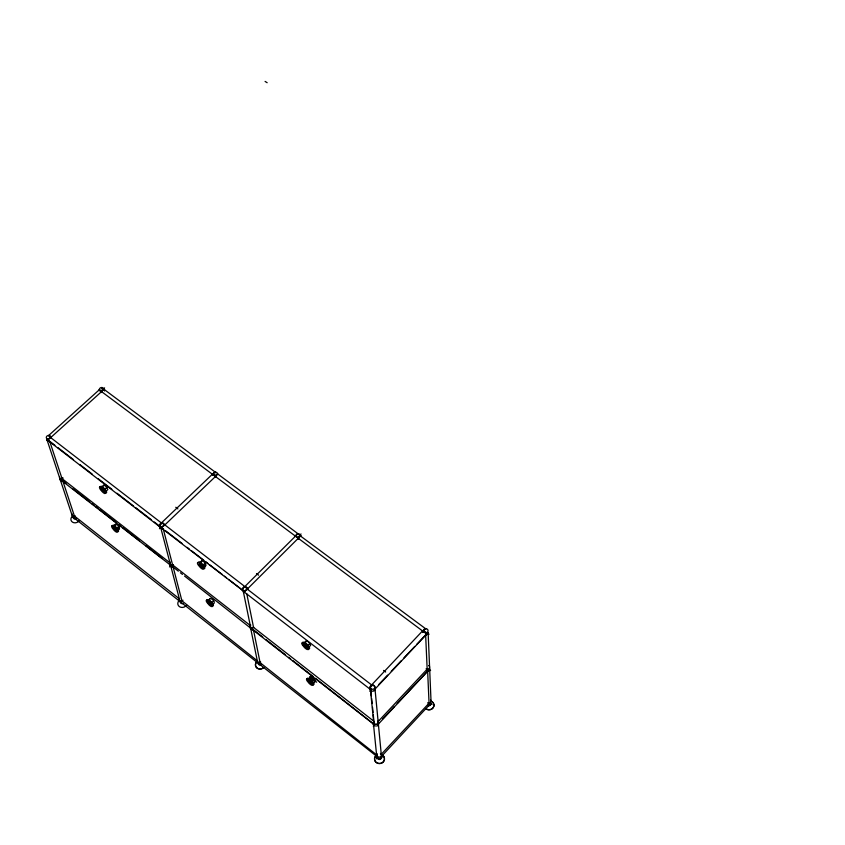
<?xml version="1.0" encoding="UTF-8"?>
<svg xmlns="http://www.w3.org/2000/svg" width="845" height="845" viewBox="0 0 845 845"><rect width="100%" height="100%" fill="white"/><g stroke="black" fill="none" stroke-linecap="round" stroke-linejoin="round"><path stroke-width="1.27" d="M169.739 564.661L170.331 563.192M104.495 391.013L104.611 390.559A2.334 1.162 -52.9 0 0 104.336 389.598L103.333 389.661A2.028 1.014 -52.9 0 0 102.192 390.696L101.569 392.112A2.334 1.162 -52.9 0 0 101.558 392.524M212.834 475.122L213.468 473.686A2.091 0.908 -53.2 0 1 214.609 472.556L215.581 472.387A2.408 1.046 -53.2 0 1 215.845 472.883M215.211 476.897L215.845 475.46A2.091 0.908 -53.2 0 1 216.985 474.33L217.957 474.151L298.359 533.998A2.461 0.951 -53.4 0 1 298.517 534.177M169.486 564.09L170.141 562.707M369.93 688.696L370.67 687.143A2.44 0.771 -52.9 0 1 371.927 685.707L372.972 685.221A2.26 0.687 43.8 0 1 373.437 685.559M169.644 564.143L170.331 562.749M376.764 756.486L377.145 755.578M257.186 661.139L257.028 661.572A2.355 0.856 -52.1 0 0 257.144 662.385L257.366 662.438M422.965 631.828L423.715 630.359A2.218 0.697 -53.6 0 1 424.475 629.451M297.746 538.307L298.612 536.733A2.313 0.898 -53.4 0 1 299.859 535.614L300.228 535.466A2.239 1.933 -8.7 0 0 299.531 534.748M179.446 599.654L179.161 600.563A2.482 1.014 -51.7 0 0 179.51 601.302M369.825 688.115L370.638 686.626A2.26 0.718 -52.9 0 1 371.821 685.411L372.465 685.126L371.599 685.337A2.26 0.718 -52.9 0 0 370.416 686.584L369.635 688.062A2.598 0.824 -52.9 0 0 369.709 688.907M376.659 755.948L377.43 754.574M295.739 536.385L296.278 535.403A2.144 0.834 -53.4 0 1 297.419 534.22L298.359 533.998M373.849 722.781L373.469 723.732A2.704 0.824 -52.7 0 0 373.68 724.429L373.944 724.397M159.99 524.893L159.599 525.854A2.45 1.077 -52.1 0 0 159.789 526.805L160.054 526.91M179.436 599.168L179.066 600.056A2.303 0.94 -51.7 0 0 179.225 600.901L179.467 600.975M242.526 589.271L243.117 588.268A2.186 0.856 -52.4 0 1 244.3 587.127L244.385 587.043M250.099 626.377L250.659 625.416M373.817 722.243L373.363 723.172A2.514 0.771 -52.7 0 0 373.395 724.007L373.881 723.954M179.541 598.682L178.908 600.013A2.303 0.94 -51.7 0 0 179.108 600.816L179.679 600.806M74.55 515.788L73.916 517.108A2.229 1.056 -51.1 0 0 74.149 517.985L179.225 600.901M373.934 721.693L373.173 723.119A2.514 0.771 -52.7 0 0 373.099 723.489M377.219 754.522L376.49 755.884A2.429 0.718 -52.6 0 0 376.437 756.486M172.644 564.555L171.947 565.939A2.377 1.003 -51.9 0 0 172.126 566.837L173.067 566.71M181.981 600.489L181.305 601.83A2.303 0.94 -51.7 0 0 181.474 602.675L257.144 662.385M260.133 662.11L259.436 663.462A2.355 0.856 -52.1 0 0 259.542 664.276L377.155 756.655M210.056 598.577C212.243 598.154 216.742 602.96 212.75 604.281M48.598 435.64L49.19 435.597A2.06 0.57 47.3 0 1 50.32 436.474L51.334 437.752M381.549 756.296L429.619 704.635A2.408 0.76 43.2 0 0 429.535 703.843L428.573 702.607M376.595 758.863L377.113 758.303M378.887 723.552L428.119 670.655A2.482 0.813 43.4 0 0 428.214 670.465M373.289 726.182L373.828 725.612M378.169 720.943L378.761 720.32M373.87 721.778A2.281 2.091 -5.1 0 0 376.078 724.566A2.281 2.091 -5.1 0 0 378.074 721.588L427.169 669.187L425.637 634.944L416.585 644.513M369.751 691.221L370.311 690.629M375.55 688.538L426.524 634.341A2.567 0.866 43.5 0 0 426.619 634.13M382.796 718.746L394.457 706.388M397.15 703.536L427.644 671.205L429.059 703.177L381.264 754.31L378.317 723.5M378.581 684.682L387.623 675.123M391.246 671.3L401.206 660.769M403.921 657.906L414.779 646.425M313.199 682.95C318.185 681.947 311.013 674.997 310.537 677.838M308.9 678.989L310.918 676.887M308.879 681.598L310.759 683.003L308.995 681.492M312.618 682.168L312.206 681.577L314.224 679.475M306.101 647.238L304.274 645.686L306.207 647.122M308.436 646.795L307.696 645.612L309.788 643.457C309.281 642.506 305.647 639.306 305.985 641.851M308.731 647.112L310.643 645.453L309.788 643.457M304.284 642.971L306.376 640.816M300.514 534.515L301.052 533.977M210.458 598.334L208.166 600.383M210.257 604.249L208.472 602.907L210.151 604.355M212.296 603.921L211.567 602.781L213.584 600.784M204.184 566.837C209.264 565.823 201.575 558.471 201.606 561.798M201.828 560.668L199.726 562.717L200.645 563.076M201.617 566.763L199.758 565.389L201.501 566.868M203.708 566.393L202.948 565.21L205.05 563.161M169.507 566.921L170.046 566.404M102.087 392.429A2.334 0.729 47.5 0 0 101.907 392.048L100.946 390.76A2.039 0.634 47.5 0 0 99.794 389.883L99.15 389.915A2.334 0.729 47.5 0 0 99.372 390.844M159.462 528.716L160.022 528.188M113.705 526.044C115.269 521.133 122.567 528.4 118.004 529.973M113.769 528.579L115.49 529.857L113.885 528.474M118.691 526.456L116.663 528.357L115.607 527.217M101.706 489.741L103.47 491.051M103.449 485.875C103.639 483.995 106.238 486.815 106.766 487.512L104.674 489.466L103.576 488.273M106.09 491.209L107.811 489.582L106.766 487.512M101.632 487.111L103.724 485.167M48.809 435.355L99.277 389.788M104.072 388.341L104.6 387.866M424.855 629.113L425.722 628.807A2.546 0.803 -53.6 0 1 425.848 628.965M244.828 586.831L245.61 586.905A2.176 0.644 45.2 0 1 246.877 587.888L247.891 589.208M260.408 664.086L259.542 664.276M295.507 536.311L296.341 536.395A2.144 0.708 45.2 0 1 297.62 537.378L298.581 538.688A2.461 0.813 45.2 0 1 298.718 539.057M163.138 528.547L162.166 528.643L243.054 590.697M102.477 389.07L103.217 388.869M429.619 704.635L428.785 704.529M100.999 488.79L103.766 490.744A2.408 0.676 46.7 0 1 104.125 491.948L101.358 489.994M62.783 480.625L61.791 480.678A2.303 1.12 -51.4 0 1 61.548 479.749L62.181 478.376A2.007 0.972 -51.4 0 1 62.541 477.964M373.754 723.827L373.247 723.901A2.514 0.771 -52.7 0 1 373.12 723.753M115.723 524.143L115.649 525.252M299.521 535.308L425.722 628.807M202.261 567.671L200.138 566.372M250.595 627.698L250.057 627.698A2.429 0.919 -52.2 0 1 249.919 627.508M106.069 492.836L106.628 492.477A4.785 1.341 46.7 0 0 105.91 490.512L103.787 487.945A4.172 1.172 46.7 0 0 101.495 486.276L100.397 486.498A4.785 1.341 46.7 0 0 100.439 486.995M170.289 564.956L169.697 564.956M377.229 757.088L376.965 757.131A2.619 0.771 -52.6 0 1 376.733 756.814A2.683 2.482 -4.9 0 0 379.891 759.053A2.683 2.482 -4.9 0 0 381.887 755.768M247.543 588.87L246.856 589.102A2.186 0.856 -52.5 0 0 245.663 590.243L244.913 591.701A2.514 0.982 -52.5 0 0 245.039 592.63L369.856 689.002M160.275 526.752L159.673 526.731A2.45 1.077 -52.1 0 1 159.441 525.812L160.106 524.365A2.134 0.94 -52.1 0 1 161.3 523.245L162.61 523.213A2.123 0.613 46.1 0 1 162.979 523.425M170.384 565.073L61.791 480.678M117.994 531.547L118.543 531.241A4.637 1.267 46.4 0 0 117.867 529.392L115.818 526.91A4.035 1.099 46.4 0 0 113.589 525.273L112.501 525.421A4.637 1.267 46.4 0 0 112.533 525.886M303.925 644.587L303.577 644.724A2.556 0.76 44.5 0 0 303.746 645.844L306.841 648.03M306.492 648.168L306.735 648.147A2.556 0.76 44.5 0 0 306.555 647.027L303.809 644.703M310.537 681.968L311.213 682.834A2.472 0.708 44.3 0 1 311.372 683.88L309.154 682.475M311.266 683.985L308.488 681.609A2.472 0.708 44.3 0 1 308.214 680.679L311.097 682.94A2.472 0.708 44.3 0 1 311.266 683.985M49.274 441.101L48.651 440.995A2.366 1.194 -51.6 0 1 48.387 440.013L49.042 438.587A2.06 1.035 -51.6 0 1 50.235 437.562L50.975 437.414M212.718 605.897L213.384 605.654A4.764 1.331 45.4 0 0 212.824 603.858L210.754 601.355A4.151 1.162 45.4 0 0 208.398 599.601L207.131 599.644A4.764 1.341 45.4 0 0 207.109 600.077M170.426 565.463L170.109 565.453A2.556 1.088 -51.9 0 1 169.76 565.03A2.377 1.003 -51.9 0 1 169.655 564.84M313.157 684.587L313.96 684.429A4.912 1.405 44.3 0 0 313.527 682.707L311.446 680.162A4.278 1.225 44.3 0 0 308.932 678.303L307.464 678.208A4.912 1.405 44.3 0 0 307.538 679.211M162.694 523.224L161.543 523.551A2.303 1.014 -52.1 0 0 160.307 524.861L159.705 526.393A2.641 1.162 -52.1 0 0 160.096 527.238M372.328 685.126L373.004 685.306M427.243 671.12L427.76 671.088A2.482 0.813 43.4 0 0 427.718 670.275L426.757 668.997M428.764 705.068L429.271 705.057A2.408 0.76 43.2 0 0 429.228 704.286L428.299 703.072A2.091 0.665 43.2 0 0 427.876 702.681M101.168 488.727L103.65 490.85A2.408 0.676 46.7 0 1 104.019 492.054M103.956 492.012L101.474 489.889A2.408 0.676 46.7 0 1 101.104 488.685M425.933 634.5L426.588 634.553A2.757 0.94 43.5 0 0 426.799 634.109M119.356 528.706L118.543 528.378M113.621 527.576L113.093 527.671A2.334 0.634 46.4 0 0 113.431 528.801L115.004 530.28M113.251 527.618L115.364 529.266M205.578 565.474L204.659 565.104M427.538 670.782L428.183 670.856A2.672 0.877 43.4 0 0 428.299 670.096L427.369 668.744M74.339 518.027L73.663 517.658L74.318 517.932A1.479 1.236 -17.9 0 0 74.698 517.953M253.5 626.905A2.112 0.792 -52.3 0 0 253.141 627.349L252.412 628.754A2.429 0.908 -52.3 0 0 252.528 629.62L253.067 629.631A2.377 2.091 -12.7 0 1 250.923 629.018M203.539 568.305L204.839 568.22A4.922 1.426 45.7 0 0 204.247 566.308L202.103 563.699A4.288 1.246 45.7 0 0 199.673 561.925L198.374 562.02A4.922 1.426 45.7 0 0 198.364 562.495M74.149 517.985L74.73 518.048A2.197 1.827 -18.3 0 1 72.374 516.654M308.002 648.569L309.513 648.611A5.081 1.51 44.5 0 0 309.069 646.763L306.904 644.112A4.426 1.32 44.5 0 0 304.316 642.221L302.806 642.189A5.081 1.51 44.5 0 0 302.89 643.267M164.859 525.051L163.877 525.146A2.134 0.929 -52.1 0 0 162.694 526.245L161.976 527.692A2.45 1.077 -52.1 0 0 161.997 528.431M213.542 474.193L213.922 474.362A2.26 0.729 46.2 0 1 215.243 475.429L215.982 476.379M424.285 631.141L423.176 630.877A2.757 0.94 43.5 0 0 423.007 631.046M428.626 704.519L429.672 704.825A2.588 0.813 43.2 0 0 429.788 704.117L428.89 702.829M115.269 530.639L116.018 530.829A2.334 0.634 46.4 0 0 115.67 529.688L115.469 529.171M304.739 643.108L307.696 645.612M304.137 644.798L306.249 646.583M306.281 647.957L303.862 645.728A2.556 0.76 44.5 0 1 303.682 644.608M265.087 81.426L267.157 82.715M300.535 535.466L300.757 535.593A2.651 1.025 -53.4 0 1 300.873 536.237M104.146 389.26L103.143 389.154A2.186 1.099 -52.9 0 0 101.886 390.158L101.104 391.679A2.514 1.257 -52.9 0 0 101.041 392.143M102.467 487.417L103.005 487.787M113.832 527.85L115.004 528.843M209.338 600.711L211.567 602.781M309.883 679.433L312.206 681.577M309.682 681.176L308.319 680.563A2.472 0.708 44.3 0 0 308.488 681.609L308.678 682.147M215.581 472.387L103.502 388.964A2.334 1.162 -52.9 0 1 103.713 389.165A2.134 1.711 -14.7 0 0 103.417 388.806M428.457 633.75L429.102 634.225M429.989 670.106L430.612 670.571M175.76 507.264L177.862 508.87M431.425 704.107L432.027 704.572M256.5 573.575L258.591 575.17M383.556 670.434L385.647 672.029M54.883 445.273L49.707 441.27L62.044 478.619L169.94 562.802L161.173 529.308M57.988 447.67L73.526 459.659M79.747 464.465L92.168 474.056M98.39 478.851L111.846 489.244M117.032 493.248L133.605 506.039M135.675 507.634L151.213 519.622M154.318 522.03L160.529 526.826M165.324 530.533L181.928 543.356M187.115 547.359L189.185 548.954M191.266 550.56L203.708 560.172M205.789 561.777L207.859 563.372M209.94 564.978L222.383 574.589M224.464 576.195L226.534 577.79M228.615 579.395L242.103 589.81M48.651 440.995L159.789 526.805M65.921 483.351L62.815 480.921L74.413 516.02L179.351 598.778L170.848 566.266M73.166 489.012L89.739 501.941M91.809 503.567L93.879 505.183M95.95 506.799L98.02 508.415M100.101 510.031L116.663 522.971M118.744 524.587L120.814 526.203M122.884 527.819L139.457 540.758M145.667 545.606L162.24 558.545M252.528 629.62L373.395 724.007M309.735 676.803L316.653 682.211M262.763 637.056L253.458 629.757L260.091 662.67L376.585 754.838L373.448 723.764L315.523 678.387M265.869 639.485L285.525 654.886M288.62 657.315L290.691 658.942M292.761 660.558L313.453 676.76M178.327 571.157L173.162 567.09L181.928 600.806L257.281 660.748L250.88 629.367M180.397 572.783L182.457 574.41M184.527 576.036L250.627 628.11M310.03 677.035L315.375 681.535M114.498 530.037L116.124 530.723A2.334 0.634 46.4 0 0 115.786 529.593M114.212 529.54L113.536 528.695A2.334 0.634 46.4 0 1 113.198 527.565M202.42 564.576L202.948 565.21M425.753 632.324L426.704 633.739M378.148 721.884L378.761 722.728M375.138 687.228L374.356 686.32A2.26 0.687 43.8 0 0 373.902 685.908M50.911 437.974L49.749 436.601A2.229 0.623 47.3 0 0 48.566 435.777M201.987 566.499L199.166 564.323A2.472 0.718 45.7 0 0 199.441 565.485L202.145 567.777A2.472 0.718 45.7 0 0 201.87 566.615L199.061 564.428A2.472 0.718 45.7 0 0 199.335 565.601L199.652 566.044M247.49 589.483L246.307 588.057A2.345 0.697 45.2 0 0 244.965 587.117M164.859 525.41L163.814 524.111A2.123 0.613 46.1 0 0 163.391 523.731M215.961 476.538L214.936 475.239A2.091 0.676 46.2 0 0 213.732 474.372M215.633 476.971L214.63 475.672A2.091 0.676 46.2 0 0 213.426 474.774L212.708 474.805A2.408 0.782 46.2 0 0 212.676 475.038M117.096 528.949L117.666 530.322M105.118 490.079L105.72 491.526M378.053 721.366L378.222 721.884A2.281 2.091 -5.1 0 1 375.761 724.345A2.281 2.091 -5.1 0 1 373.849 721.556M47.193 440.403L59.625 477.826M60.037 479.073L72.057 515.239M163.243 528.938L172.591 564.872L250.247 625.448L243.402 591.901M246.803 593.855L253.542 627.381L373.934 721.303L373.3 714.965M370.765 689.604L371.399 695.942M371.652 698.477L372.159 703.558M372.539 707.36L373.046 712.43M373.733 722.633L370.353 688.939A2.355 2.134 -5.2 0 0 370.532 689.467L370.163 689.446A2.799 0.887 -52.9 0 1 369.899 689.066M374.958 688.517L378.127 721.545M429.598 667.339L428.13 632.641A2.324 2.07 -1.2 0 1 425.616 634.542M429.693 669.673L431.045 701.445M101.506 388.235A2.134 1.711 -14.7 0 1 102.583 388.299M75.089 515.799A2.039 1.701 -18.3 0 1 72.131 513.918M63.153 478.048A2.102 1.732 -17.8 0 1 59.541 476.929M47.859 440.065A2.165 1.764 -17.3 0 1 47.394 439.865M63.016 480.583A2.26 1.859 -17.8 0 1 60.808 480.52M60.396 480.203A2.26 1.859 -17.8 0 1 59.974 479.337M162.641 523.446A2.45 1.077 -52.1 0 0 162.472 523.224L161.965 523.256A2.44 0.708 46.1 0 0 161.955 523.488M49.327 441.09A2.334 1.901 -17.4 0 1 47.214 440.53M46.929 440.118A2.334 1.901 -17.4 0 1 46.792 439.146M160.307 524.407A2.134 0.94 -52.1 0 1 161.501 523.319L162.219 523.129A2.45 1.077 -52.1 0 1 162.557 523.615M380.482 753.402A2.208 2.039 -4.9 0 1 380.989 756.233A2.208 2.039 -4.9 0 1 377.916 756.75A2.208 2.039 -4.9 0 1 377.409 753.909M380.472 753.898A2.123 0.602 43.5 0 1 380.905 754.279L381.887 755.514A2.44 0.687 43.5 0 1 382.014 756.286M430.538 700.009A2.176 1.975 -0.5 0 1 428.14 703.146M428.637 665.511A2.25 2.017 -0.9 0 1 429.207 668.321A2.25 2.017 -0.9 0 1 426.081 668.839M422.743 631.976A2.567 0.866 43.5 0 1 422.827 631.479L423.757 631.574A2.229 0.76 43.5 0 1 425.109 632.578L426.112 633.908A2.567 0.866 43.5 0 1 426.155 634.785L425.616 634.838A2.503 2.229 -1.2 0 0 428.32 632.609M426.429 633.433A2.567 0.866 43.5 0 1 426.588 633.824M428.035 669.81A2.482 0.813 43.4 0 1 428.183 670.169M375.243 688.981A2.535 2.303 -5.2 0 1 372.56 691.199A2.535 2.303 -5.2 0 1 370.173 688.802M431.182 703.494A2.345 2.134 -0.4 0 1 428.848 704.994M381.676 756.117A2.377 2.197 -4.9 0 1 381.602 757.247M381.338 757.775A2.377 2.197 -4.9 0 1 376.986 756.497M374.588 689.773A2.355 2.134 -5.2 0 1 374.166 690.185M371.304 690.312A2.355 2.134 -5.2 0 1 370.849 689.942M429.577 667.846A2.419 2.176 -0.9 0 1 427.338 671.036M422.922 632.482A2.546 0.803 -53.6 0 1 422.891 632.197M378.592 723.975A2.45 2.25 -5.1 0 1 378.19 725.084M377.778 725.538A2.45 2.25 -5.1 0 1 376.638 726.077M375.37 726.035A2.45 2.25 -5.1 0 1 374.314 725.411M373.955 724.925A2.45 2.25 -5.1 0 1 373.691 723.795M424.053 631.13A2.229 0.76 43.5 0 1 425.648 632.345M242.494 590.666A2.503 0.982 -52.4 0 1 242.304 590.137M217.957 474.151A2.408 1.046 -53.2 0 1 218.137 474.341M172.802 564.893A2.165 1.848 -15.5 0 1 170.363 562.147M161.068 527.977A2.229 1.891 -15 0 1 160.666 527.65M163.497 528.59A2.408 2.039 -15 0 1 160.37 527.734M173.415 566.763A2.324 1.996 -15.5 0 1 170.373 565.928M170.215 565.432A2.324 1.996 -15.5 0 1 170.204 564.914M182.995 600.203A2.091 1.817 -15.9 0 1 179.478 598.556M173.352 564.872A2.165 1.848 -15.5 0 1 170.13 562.823M260.704 664.096A2.303 2.049 -13.1 0 1 257.482 662.723M260.714 662.11A2.134 1.901 -13.1 0 1 257.313 660.505M253.732 627.36A2.208 1.944 -12.7 0 1 250.659 624.761M180.999 602.728A2.26 1.954 -15.9 0 1 180.069 602.189M297.884 534.452A2.239 1.933 -8.7 0 1 298.465 534.42M301.147 536.184A2.461 0.951 -53.4 0 0 301 535.994L300.091 536.163A2.144 0.824 -53.4 0 0 298.95 537.314L298.232 538.761A2.461 0.951 -53.4 0 0 298.179 539.163M244.427 592.63A2.45 2.144 -12.4 0 1 243.392 592.039M242.864 591.046A2.45 2.144 -12.4 0 1 242.842 590.486M250.595 628.574A2.377 2.091 -12.7 0 1 250.384 627.508M79.335 520.531A4.605 3.866 -18 0 1 72.617 522.221A4.605 3.866 -18 0 1 72.248 516.369M76.325 518.312A1.479 1.236 -17.9 0 1 73.663 517.573M382.753 755.324A4.985 4.626 -4.1 0 1 383.271 761.841A4.985 4.626 -4.1 0 1 376.247 762.391A4.985 4.626 -4.1 0 1 375.74 755.874M382.764 755.43A4.985 4.626 -4.1 0 1 383.281 761.947A4.985 4.626 -4.1 0 1 376.257 762.496A4.985 4.626 -4.1 0 1 375.75 755.969M380.937 757.5A1.595 1.479 -4.1 0 1 379.342 759.486A1.595 1.479 -4.1 0 1 377.99 757.363M379.87 758.44A1.595 1.479 -4.1 0 1 378.655 758.387M378.021 757.891A1.595 1.479 -4.1 0 1 377.842 757.543M430.527 704.202A1.574 1.436 0.4 0 1 427.94 705.427M425.827 708.754A4.912 4.489 0.4 0 0 433.136 707.751A4.912 4.489 0.4 0 0 431.066 701.16A4.912 4.489 0.4 0 1 433.136 707.751A4.912 4.489 0.4 0 1 425.817 708.649M430.137 704.255A1.574 1.436 0.4 0 1 428.647 704.751M261.189 664.603A1.553 1.384 -12.6 0 1 258.517 663.832M263.777 667.529A4.827 4.32 -12.6 0 1 256.553 667.666A4.827 4.32 -12.6 0 1 257.683 661.17M263.756 667.423A4.827 4.32 -12.6 0 1 256.531 667.561A4.827 4.32 -12.6 0 1 257.662 661.054M259.922 664.086A1.553 1.384 -12.6 0 1 258.813 663.758M186.576 605.031A4.732 4.13 -15.6 0 1 179.679 606.805A4.732 4.13 -15.6 0 1 179.087 600.594M183.006 603.425A1.521 1.32 -15.5 0 1 180.767 602.105M181.231 602.496A1.521 1.32 -15.5 0 1 180.672 602.052M99.678 487.026L99.499 487.322A4.785 1.341 46.7 0 0 100.228 489.287L102.351 491.853A4.172 1.172 46.7 0 0 104.632 493.512L105.731 493.311A4.785 1.341 46.7 0 0 105.023 491.346L102.889 488.78A4.172 1.172 46.7 0 0 100.608 487.111L99.678 487.026M111.815 525.97L111.635 526.234A4.637 1.257 46.4 0 0 112.322 528.083L114.371 530.554A4.035 1.099 46.4 0 0 116.589 532.192L117.687 532.054A4.637 1.257 46.4 0 0 117.001 530.206L114.952 527.734A4.045 1.099 46.4 0 0 112.723 526.086L111.815 525.97M197.719 562.633L197.487 562.897A4.922 1.426 45.7 0 0 198.079 564.809L200.223 567.407A4.288 1.236 45.7 0 0 202.652 569.181L203.951 569.097A4.922 1.426 45.7 0 0 203.349 567.185L201.205 564.576A4.288 1.246 45.7 0 0 198.776 562.802L197.719 562.633M422.532 630.93L371.62 684.936L247.268 589.113L298.274 538.286L422.532 630.93M206.497 600.267L206.264 600.499A4.764 1.331 45.4 0 0 206.835 602.295L208.895 604.788A4.151 1.162 45.4 0 0 211.25 606.541L212.517 606.509A4.764 1.331 45.4 0 0 211.958 604.714L209.887 602.21A4.151 1.162 45.4 0 0 207.521 600.457L206.497 600.267M295.465 536.163L244.849 586.546L164.859 524.914L215.454 476.517L295.465 536.163M212.38 474.246L161.395 522.939L50.679 437.604L101.548 391.615L212.38 474.246M302.214 642.887L301.908 643.108A5.081 1.51 44.5 0 0 302.373 644.957L304.527 647.597A4.426 1.31 44.5 0 0 307.105 649.488L308.626 649.53A5.081 1.51 44.5 0 0 308.171 647.692L306.006 645.041A4.426 1.31 44.5 0 0 303.418 643.14L302.214 642.887M306.904 678.915L306.598 679.105A4.912 1.405 44.3 0 0 307.041 680.838L309.122 683.373A4.278 1.225 44.3 0 0 311.625 685.232L313.094 685.337A4.912 1.405 44.3 0 0 312.661 683.605L310.58 681.059A4.278 1.225 44.3 0 0 308.066 679.2L306.904 678.915M208.092 601.851L207.785 601.989A2.398 0.665 45.4 0 0 208.05 603.087L210.775 605.221A2.398 0.665 45.4 0 0 210.521 604.133L207.986 601.957A2.398 0.665 45.4 0 0 208.155 602.981L210.891 605.115A2.398 0.665 45.4 0 0 210.627 604.027L208.092 601.851M100.597 390.876A2.134 1.711 -14.7 0 0 103.586 388.89A2.134 1.711 -14.7 0 0 100.28 387.908A2.134 1.711 -14.7 0 0 100.597 390.876M47.489 438.935A2.165 1.764 -17.3 0 0 50.552 436.886A2.165 1.764 -17.3 0 0 47.214 435.872A2.165 1.764 -17.3 0 0 47.489 438.935M371.166 688.918A2.355 2.134 -5.2 0 0 374.884 687.323A2.355 2.134 -5.2 0 0 371.557 685.221A2.355 2.134 -5.2 0 0 371.166 688.918M424.412 632.43A2.324 2.07 -1.3 0 0 428.056 630.877A2.324 2.07 -1.3 0 0 424.739 628.849A2.324 2.07 -1.3 0 0 424.412 632.43M161.163 526.678A2.229 1.891 -15 0 0 164.257 524.513A2.229 1.891 -15 0 0 160.761 523.425A2.229 1.891 -15 0 0 161.163 526.678M214.482 475.756A2.197 1.838 -11.8 0 0 217.503 473.644A2.197 1.838 -11.8 0 0 214.028 472.598A2.197 1.838 -11.8 0 0 214.482 475.756M296.753 537.272A2.239 1.933 -8.7 0 0 300.313 535.814A2.239 1.933 -8.7 0 0 297.218 533.924A2.239 1.933 -8.7 0 0 296.753 537.272M244.025 590.623A2.281 1.986 -12.3 0 0 247.152 588.363A2.281 1.986 -12.3 0 0 243.529 587.212A2.281 1.986 -12.3 0 0 244.025 590.623"/></g></svg>
